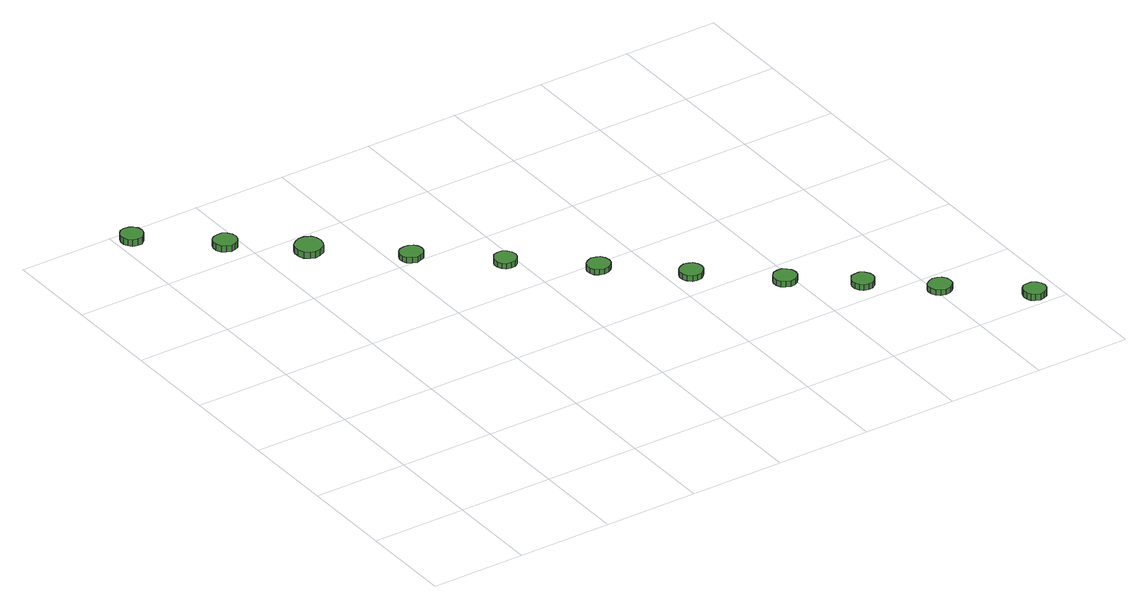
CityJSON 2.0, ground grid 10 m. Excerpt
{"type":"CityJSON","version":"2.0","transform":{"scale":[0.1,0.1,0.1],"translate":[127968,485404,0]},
"CityObjects":{
"tree1":{"type":"SolitaryVegetationObject","attributes":{"function":"something"},"geometry":[{"type":"MultiSurface","lod":"1","boundaries":[[[0,1,2,3,4,5,6,7,8,9,10,11,12,13,14]],[[15,16,17,18,19,20,21,22,23,24,25,26,27,28,29]],[[0,29,28,1]],[[1,28,27,2]],[[2,27,26,3]],[[3,26,25,4]],[[4,25,24,5]],[[5,24,23,6]],[[6,23,22,7]],[[7,22,21,8]],[[8,21,20,9]],[[9,20,19,10]],[[10,19,18,11]],[[11,18,17,12]],[[12,17,16,13]],[[13,16,15,14]],[[14,15,29,0]]]}]},
"tree2":{"type":"SolitaryVegetationObject","attributes":{"function":"something"},"geometry":[{"type":"MultiSurface","lod":"1","boundaries":[[[30,31,32,33,34,35,36,37,38,39,40,41,42,43,44]],[[45,46,47,48,49,50,51,52,53,54,55,56,57,58,59]],[[30,59,58,31]],[[31,58,57,32]],[[32,57,56,33]],[[33,56,55,34]],[[34,55,54,35]],[[35,54,53,36]],[[36,53,52,37]],[[37,52,51,38]],[[38,51,50,39]],[[39,50,49,40]],[[40,49,48,41]],[[41,48,47,42]],[[42,47,46,43]],[[43,46,45,44]],[[44,45,59,30]]]}]},
"tree3":{"type":"SolitaryVegetationObject","attributes":{"function":"something"},"geometry":[{"type":"MultiSurface","lod":"1","boundaries":[[[60,61,62,63,64,65,66,67,68,69,70,71,72,73,74]],[[75,76,77,78,79,80,81,82,83,84,85,86,87,88,89]],[[60,89,88,61]],[[61,88,87,62]],[[62,87,86,63]],[[63,86,85,64]],[[64,85,84,65]],[[65,84,83,66]],[[66,83,82,67]],[[67,82,81,68]],[[68,81,80,69]],[[69,80,79,70]],[[70,79,78,71]],[[71,78,77,72]],[[72,77,76,73]],[[73,76,75,74]],[[74,75,89,60]]]}]},
"tree4":{"type":"SolitaryVegetationObject","attributes":{"function":"something"},"geometry":[{"type":"MultiSurface","lod":"1","boundaries":[[[90,91,92,93,94,95,96,97,98,99,100,101,102,103,104]],[[105,106,107,108,109,110,111,112,113,114,115,116,117,118,119]],[[90,119,118,91]],[[91,118,117,92]],[[92,117,116,93]],[[93,116,115,94]],[[94,115,114,95]],[[95,114,113,96]],[[96,113,112,97]],[[97,112,111,98]],[[98,111,110,99]],[[99,110,109,100]],[[100,109,108,101]],[[101,108,107,102]],[[102,107,106,103]],[[103,106,105,104]],[[104,105,119,90]]]}]},
"tree5":{"type":"SolitaryVegetationObject","attributes":{"function":"something"},"geometry":[{"type":"MultiSurface","lod":"1","boundaries":[[[120,121,122,123,124,125,126,127,128,129,130,131,132,133,134]],[[135,136,137,138,139,140,141,142,143,144,145,146,147,148,149]],[[120,149,148,121]],[[121,148,147,122]],[[122,147,146,123]],[[123,146,145,124]],[[124,145,144,125]],[[125,144,143,126]],[[126,143,142,127]],[[127,142,141,128]],[[128,141,140,129]],[[129,140,139,130]],[[130,139,138,131]],[[131,138,137,132]],[[132,137,136,133]],[[133,136,135,134]],[[134,135,149,120]]]}]},
"tree6":{"type":"SolitaryVegetationObject","attributes":{"function":"something"},"geometry":[{"type":"MultiSurface","lod":"1","boundaries":[[[150,151,152,153,154,155,156,157,158,159,160,161,162,163,164]],[[165,166,167,168,169,170,171,172,173,174,175,176,177,178,179]],[[150,179,178,151]],[[151,178,177,152]],[[152,177,176,153]],[[153,176,175,154]],[[154,175,174,155]],[[155,174,173,156]],[[156,173,172,157]],[[157,172,171,158]],[[158,171,170,159]],[[159,170,169,160]],[[160,169,168,161]],[[161,168,167,162]],[[162,167,166,163]],[[163,166,165,164]],[[164,165,179,150]]]}]},
"tree7":{"type":"SolitaryVegetationObject","attributes":{"function":"something"},"geometry":[{"type":"MultiSurface","lod":"1","boundaries":[[[180,181,182,183,184,185,186,187,188,189,190,191,192,193,194]],[[195,196,197,198,199,200,201,202,203,204,205,206,207,208,209]],[[180,209,208,181]],[[181,208,207,182]],[[182,207,206,183]],[[183,206,205,184]],[[184,205,204,185]],[[185,204,203,186]],[[186,203,202,187]],[[187,202,201,188]],[[188,201,200,189]],[[189,200,199,190]],[[190,199,198,191]],[[191,198,197,192]],[[192,197,196,193]],[[193,196,195,194]],[[194,195,209,180]]]}]},
"tree8":{"type":"SolitaryVegetationObject","attributes":{"function":"something"},"geometry":[{"type":"MultiSurface","lod":"1","boundaries":[[[210,211,212,213,214,215,216,217,218,219,220,221,222,223,224]],[[225,226,227,228,229,230,231,232,233,234,235,236,237,238,239]],[[210,239,238,211]],[[211,238,237,212]],[[212,237,236,213]],[[213,236,235,214]],[[214,235,234,215]],[[215,234,233,216]],[[216,233,232,217]],[[217,232,231,218]],[[218,231,230,219]],[[219,230,229,220]],[[220,229,228,221]],[[221,228,227,222]],[[222,227,226,223]],[[223,226,225,224]],[[224,225,239,210]]]}]},
"tree9":{"type":"SolitaryVegetationObject","attributes":{"function":"something"},"geometry":[{"type":"MultiSurface","lod":"1","boundaries":[[[240,241,242,243,244,245,246,247,248,249,250,251,252,253,254]],[[255,256,257,258,259,260,261,262,263,264,265,266,267,268,269]],[[240,269,268,241]],[[241,268,267,242]],[[242,267,266,243]],[[243,266,265,244]],[[244,265,264,245]],[[245,264,263,246]],[[246,263,262,247]],[[247,262,261,248]],[[248,261,260,249]],[[249,260,259,250]],[[250,259,258,251]],[[251,258,257,252]],[[252,257,256,253]],[[253,256,255,254]],[[254,255,269,240]]]}]},
"tree10":{"type":"SolitaryVegetationObject","attributes":{"function":"something"},"geometry":[{"type":"MultiSurface","lod":"1","boundaries":[[[270,271,272,273,274,275,276,277,278,279,280,281,282,283,284]],[[285,286,287,288,289,290,291,292,293,294,295,296,297,298,299]],[[270,299,298,271]],[[271,298,297,272]],[[272,297,296,273]],[[273,296,295,274]],[[274,295,294,275]],[[275,294,293,276]],[[276,293,292,277]],[[277,292,291,278]],[[278,291,290,279]],[[279,290,289,280]],[[280,289,288,281]],[[281,288,287,282]],[[282,287,286,283]],[[283,286,285,284]],[[284,285,299,270]]]}]},
"tree11":{"type":"SolitaryVegetationObject","attributes":{"function":"something"},"geometry":[{"type":"MultiSurface","lod":"1","boundaries":[[[300,301,302,303,304,305,306,307,308,309,310,311,312,313,314]],[[315,316,317,318,319,320,321,322,323,324,325,326,327,328,329]],[[300,329,328,301]],[[301,328,327,302]],[[302,327,326,303]],[[303,326,325,304]],[[304,325,324,305]],[[305,324,323,306]],[[306,323,322,307]],[[307,322,321,308]],[[308,321,320,309]],[[309,320,319,310]],[[310,319,318,311]],[[311,318,317,312]],[[312,317,316,313]],[[313,316,315,314]],[[314,315,329,300]]]}]}
},
"vertices":[
[29,587,9],[28,592,9],[25,596,9],[21,598,9],[16,599,9],[11,597,9],[8,594,9],[6,589,9],[6,584,9],[8,580,9],[11,576,9],[16,575,9],[21,575,9],[25,578,9],[28,582,9],[28,582,2],[25,578,2],[21,575,2],[16,575,2],[11,576,2],[8,580,2],[6,584,2],[6,589,2],[8,594,2],[11,597,2],[16,599,2],[21,598,2],[25,596,2],[28,592,2],[29,587,2],
[97,527,9],[96,532,9],[93,536,9],[89,539,9],[84,539,9],[79,538,9],[75,535,9],[73,530,9],[73,525,9],[75,520,9],[79,517,9],[84,515,9],[89,516,9],[93,518,9],[96,522,9],[96,522,2],[93,518,2],[89,516,2],[84,515,2],[79,517,2],[75,520,2],[73,525,2],[73,530,2],[75,535,2],[79,538,2],[84,539,2],[89,539,2],[93,536,2],[96,532,2],[97,527,2],
[160,475,9],[159,481,9],[156,486,9],[150,489,9],[144,489,9],[139,487,9],[134,483,9],[132,478,9],[132,472,9],[134,466,9],[139,462,9],[144,460,9],[150,461,9],[156,464,9],[159,469,9],[159,469,2],[156,464,2],[150,461,2],[144,460,2],[139,462,2],[134,466,2],[132,472,2],[132,478,2],[134,483,2],[139,487,2],[144,489,2],[150,489,2],[156,486,2],[159,481,2],[160,475,2],
[232,409,9],[231,414,9],[228,417,9],[223,420,9],[219,420,9],[214,419,9],[210,416,9],[208,411,9],[208,406,9],[210,402,9],[214,399,9],[219,397,9],[223,398,9],[228,400,9],[231,404,9],[231,404,3],[228,400,3],[223,398,3],[219,397,3],[214,399,3],[210,402,3],[208,406,3],[208,411,3],[210,416,3],[214,419,3],[219,420,3],[223,420,3],[228,417,3],[231,414,3],[232,409,3],
[300,349,9],[299,354,9],[296,358,9],[292,361,9],[287,361,9],[282,360,9],[279,356,9],[277,352,9],[277,347,9],[279,342,9],[282,339,9],[287,338,9],[292,338,9],[296,341,9],[299,345,9],[299,345,3],[296,341,3],[292,338,3],[287,338,3],[282,339,3],[279,342,3],[277,347,3],[277,352,3],[279,356,3],[282,360,3],[287,361,3],[292,361,3],[296,358,3],[299,354,3],[300,349,3],
[368,290,9],[367,295,9],[364,299,9],[360,301,9],[355,302,9],[350,300,9],[346,297,9],[344,293,9],[344,288,9],[346,283,9],[350,280,9],[355,278,9],[360,279,9],[364,281,9],[367,285,9],[367,285,3],[364,281,3],[360,279,3],[355,278,3],[350,280,3],[346,283,3],[344,288,3],[344,293,3],[346,297,3],[350,300,3],[355,302,3],[360,301,3],[364,299,3],[367,295,3],[368,290,3],
[435,231,9],[434,236,9],[431,240,9],[427,242,9],[422,243,9],[417,241,9],[413,238,9],[411,233,9],[411,228,9],[413,224,9],[417,220,9],[422,219,9],[427,219,9],[431,222,9],[434,226,9],[434,226,3],[431,222,3],[427,219,3],[422,219,3],[417,220,3],[413,224,3],[411,228,3],[411,233,3],[413,238,3],[417,241,3],[422,243,3],[427,242,3],[431,240,3],[434,236,3],[435,231,3],
[503,171,9],[502,176,9],[499,180,9],[495,183,9],[490,183,9],[485,182,9],[481,178,9],[479,174,9],[479,169,9],[481,164,9],[485,161,9],[490,159,9],[495,160,9],[499,162,9],[502,166,9],[502,166,3],[499,162,3],[495,160,3],[490,159,3],[485,161,3],[481,164,3],[479,169,3],[479,174,3],[481,178,3],[485,182,3],[490,183,3],[495,183,3],[499,180,3],[502,176,3],[503,171,3],
[561,124,9],[560,129,9],[557,133,9],[553,136,9],[548,136,9],[543,135,9],[540,131,9],[538,127,9],[538,122,9],[540,117,9],[543,114,9],[548,113,9],[553,113,9],[557,116,9],[560,120,9],[560,120,3],[557,116,3],[553,113,3],[548,113,3],[543,114,3],[540,117,3],[538,122,3],[538,127,3],[540,131,3],[543,135,3],[548,136,3],[553,136,3],[557,133,3],[560,129,3],[561,124,3],
[617,75,9],[616,80,9],[613,84,9],[609,86,9],[604,87,9],[599,85,9],[595,82,9],[593,78,9],[593,73,9],[595,68,9],[599,65,9],[604,63,9],[609,64,9],[613,66,9],[616,70,9],[616,70,3],[613,66,3],[609,64,3],[604,63,3],[599,65,3],[595,68,3],[593,73,3],[593,78,3],[595,82,3],[599,85,3],[604,87,3],[609,86,3],[613,84,3],[616,80,3],[617,75,3],
[686,16,10],[685,20,10],[682,24,10],[678,27,10],[673,27,10],[668,26,10],[665,23,10],[663,18,10],[663,13,10],[665,9,10],[668,6,10],[673,4,10],[678,5,10],[682,7,10],[685,11,10],[685,11,3],[682,7,3],[678,5,3],[673,4,3],[668,6,3],[665,9,3],[663,13,3],[663,18,3],[665,23,3],[668,26,3],[673,27,3],[678,27,3],[682,24,3],[685,20,3],[686,16,3]
]}
